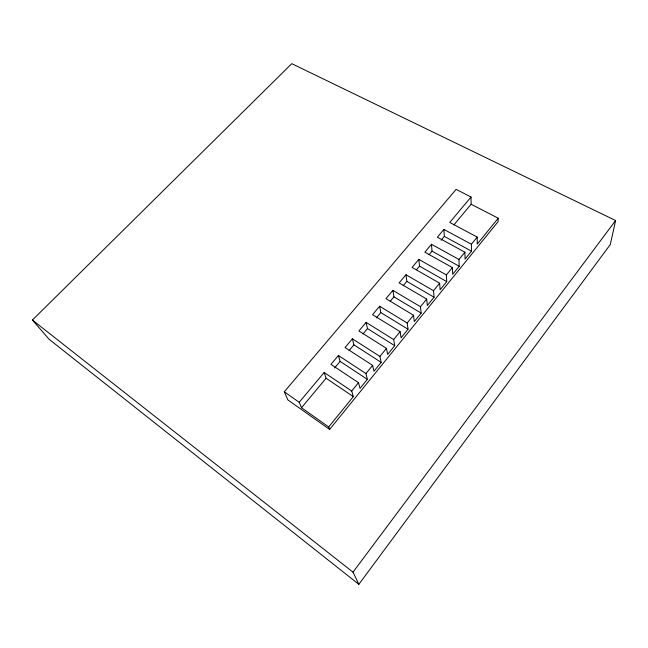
<?xml version="1.0" encoding="UTF-8"?>
<svg xmlns="http://www.w3.org/2000/svg" width="648" height="648" viewBox="0 0 648 648"><rect width="100%" height="100%" fill="white"/><g stroke="black" fill="none" stroke-linecap="round" stroke-linejoin="round"><path stroke-width="0.97" d="M471.128 204.233L498.239 218.222L498.134 221.592L329.621 429.43L287.874 399.921L284.294 391.797L456.119 189.386L471.031 197.016L471.128 204.233L453.916 224.88M615.6 220.523L610.286 244.547L358.862 584.334L49.062 339.244L32.4 320.039L291.778 63.666L615.6 220.523L353.006 572.144L358.862 584.334M328.698 426.943L353.322 396.625L351.71 391.019L324.162 372.487L299.222 402.295L301.49 407.738L328.698 426.943L329.621 429.43M367.359 379.339L360.021 388.379L358.498 382.693L330.95 364.379L338.386 355.493L365.942 373.564L367.359 379.339L340.119 361.398L338.386 355.493M381.162 362.354L373.945 371.239L372.616 365.383L345.052 347.531L352.366 338.799L379.922 356.416L381.162 362.354L353.913 344.849L352.366 338.799M394.721 345.659L387.634 354.391L386.483 348.373L358.919 330.958L366.104 322.372L393.668 339.568L394.721 345.659L367.481 328.577L366.104 322.372M408.054 329.241L401.08 337.827L400.108 331.663L372.551 314.677L379.615 306.229L407.171 322.996L408.054 329.241L380.813 312.571L379.615 306.229M421.168 313.106L414.307 321.546L413.505 315.228L385.957 298.655L392.907 290.361L420.455 306.715L421.168 313.106L393.935 296.833L392.907 290.361M434.063 297.23L427.315 305.532L426.684 299.076L399.136 282.909L405.972 274.744L433.504 290.701L434.063 297.23L406.839 281.354L405.972 274.744M446.739 281.613L440.105 289.778L439.636 283.192L412.104 267.421L418.827 259.386L446.342 274.954L446.739 281.613L419.531 266.126L418.827 259.386M459.213 266.255L452.693 274.29L452.369 267.567L424.853 252.185L431.471 244.28L458.97 259.467L459.213 266.255L432.03 251.141L431.471 244.28M471.485 251.149L465.07 259.054L464.9 252.202L437.4 237.192L443.912 229.416L471.388 244.239L471.485 251.149L444.317 236.39L443.912 229.416M498.239 218.222L477.244 244.061L477.22 237.087L449.753 222.442L471.031 197.016M351.71 391.019L358.498 382.693M365.942 373.564L372.616 365.383M379.922 356.416L386.483 348.373M393.668 339.568L400.108 331.663M407.171 322.996L413.505 315.228M420.455 306.715L426.684 299.076M433.504 290.701L439.636 283.192M446.342 274.954L452.369 267.567M458.97 259.467L464.9 252.202M471.388 244.239L477.22 237.087M301.49 407.738L326.09 378.23L324.162 372.487M334.619 367.999L340.119 361.398M349.102 350.617L353.913 344.849M362.961 333.987L367.481 328.577M376.375 317.901L380.813 312.571M390.193 301.328L393.935 296.833M403.161 285.768L406.839 281.354M416.518 269.746L419.531 266.126M429.057 254.696L432.03 251.141M441.11 240.246L444.317 236.39M326.09 378.23L353.322 396.625M284.294 391.797L299.222 402.295M32.4 320.039L353.006 572.144"/></g></svg>
